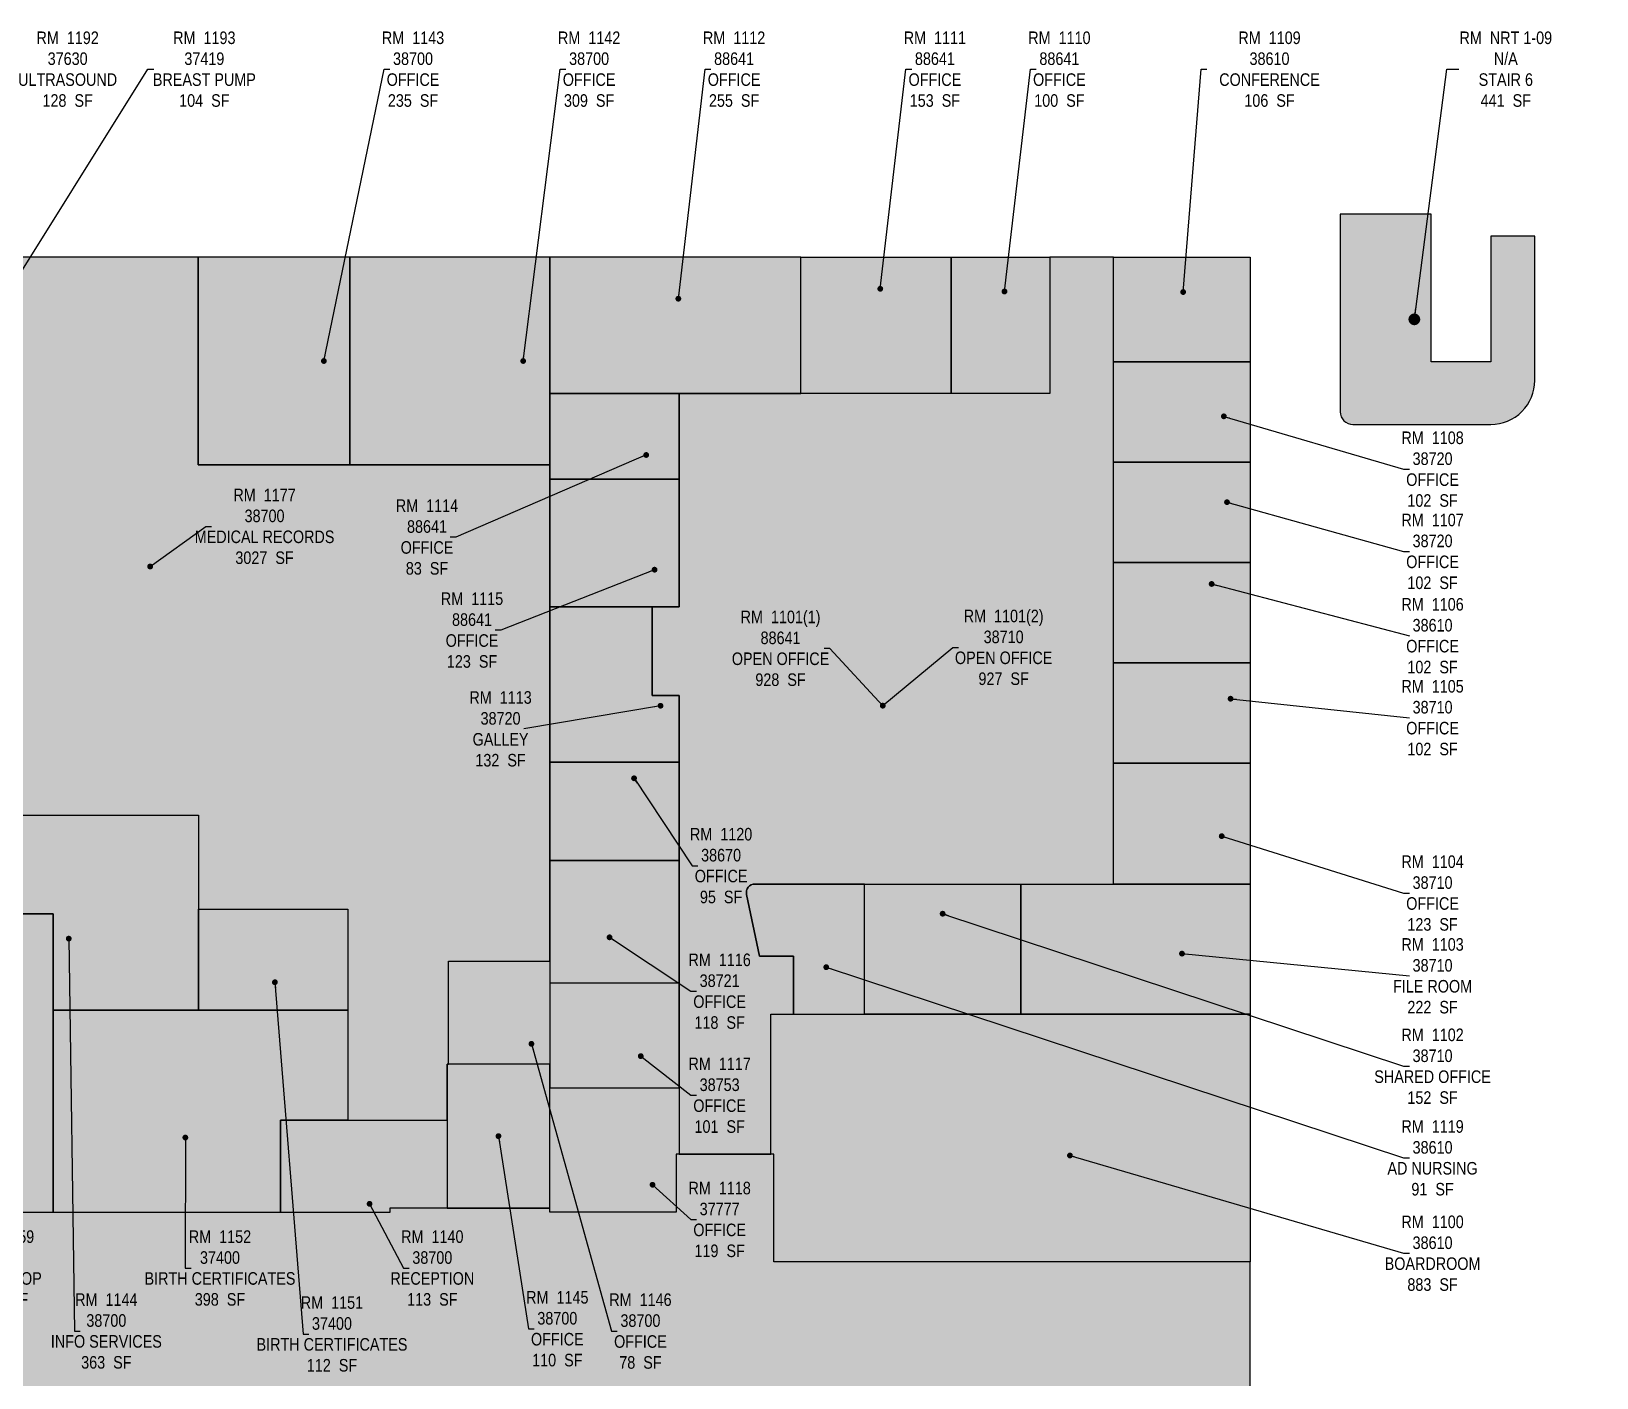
# Model space of a CAD drawing. Header units: inches. Extents: x 224 to 7720, y 1402 to 4817.
# Drawn here: x 6098 to 7720, y 3422 to 4817 of the extents above; entities that cross this region are included whole.
import ezdxf

# ---------------------------------------------------------------- set-up
doc = ezdxf.new("R2010")
doc.units = ezdxf.units.IN
doc.header["$LTSCALE"] = 96
doc.header["$MEASUREMENT"] = 0
for name, color, linetype in [('0-LABEL', 3, 'Continuous'), ('1-NRT', 200, 'Continuous'), ('1-NRT-PTN', 253, 'Continuous'), ('2-BCM', 140, 'Continuous'), ('2-BCM-PTN', 250, 'Continuous'), ('4-OCC', 6, 'Continuous'), ('4-OCC-PTN', 95, 'Continuous')]:
    doc.layers.add(name, color=color, linetype=linetype)
doc.styles.add('ArialN', font='ARIALN.TTF')
doc.dimstyles.new('AB-195', dxfattribs={"dimscale": 195, "dimtxt": 0.0703125, "dimasz": 0.0625, "dimexe": 0.0625, "dimexo": 0.125, "dimgap": 0.25, "dimtad": 0, "dimdec": 4, "dimrnd": 0.0625, "dimzin": 0, "dimdsep": 46, "dimlunit": 4, "dimtxsty": 'ArialN', "dimblk": 'ARCHTICK', "dimcen": 0.0625, "dimclrd": 256, "dimclre": 256, "dimclrt": 256, "dimadec": 0, "dimazin": 0, "dimtfac": 1, "dimtdec": 4, "dimtofl": 0, "dimtmove": 2, "dimatfit": 3, "dimldrblk": 'DOT', "dimfxl": 0, "dimfrac": 2, "dimtolj": 1, "dimtzin": 0, "dimlwd": -1, "dimlwe": -1, "dimarcsym": 0})

# ---------------------------------------------------------------- blocks, each defined once
blk = doc.blocks.new('_ArchTick')
at = {"const_width": 0.15}
blk.add_lwpolyline([(-0.5, -0.5), (0.5, 0.5)], dxfattribs=at)
blk = doc.blocks.new('_Dot')
at = {"lineweight": -2}
blk.add_line((-0.5, 0), (-1, 0), dxfattribs=at)
at = {"const_width": 0.5}
blk.add_lwpolyline([(-0.25, 0, 1), (0.25, 0, 1)], format="xyb", close=True, dxfattribs=at)

msp = doc.modelspace()

# ---------------------------------------------------------------- hatches: boundary and pattern name
at = {"layer": '1-NRT-PTN'}
h = msp.add_hatch(color=256, dxfattribs=at)
edge = h.paths.add_edge_path()
edge.add_line((7655.500000000077, 4455.503814799536), (7655.499999999945, 4605.003814799573))
edge.add_line((7655.499999999945, 4605.003814799573), (7610.000000000076, 4605.003814799587))
edge.add_line((7610.000000000076, 4605.003814799587), (7610.000000000078, 4475.003814799573))
edge.add_line((7610.000000000078, 4475.003814799573), (7548.25000000008, 4475.003814799573))
edge.add_line((7548.25000000008, 4475.003814799573), (7548.250000000116, 4627.753814799536))
edge.add_line((7548.250000000116, 4627.753814799536), (7454.00000000004, 4627.753814799519))
edge.add_line((7454.00000000004, 4627.753814799519), (7454.000000000076, 4423.003814799532))
edge.add_arc((7466.999999999986, 4423.003814799446), 12.99999999990996, 179.9999999996192, 270.0000000000761)
edge.add_line((7467.000000000004, 4410.003814799536), (7610.000000000077, 4410.003814799535))
edge.add_arc((7610.000000000077, 4455.503814799535), 45.5, 270, 360.0000000000023)
at = {"layer": '2-BCM-PTN'}
h = msp.add_hatch(color=256, dxfattribs=at)
edge = h.paths.add_edge_path()
edge.add_line((6101.212454112479, 3315.029857468945), (6101.209233548896, 3377.685361649026))
edge.add_line((6101.209233548896, 3377.685361649026), (6214.039796008125, 3377.685361649026))
edge.add_line((6214.039796008125, 3377.685361649026), (6214.039796008125, 3315.020709935003))
edge.add_line((6214.039796008125, 3315.020709935003), (6465.776710180276, 3315.020709935004))
edge.add_line((6465.776710180276, 3315.020709935004), (6465.776710180276, 3297.000000000073))
edge.add_line((6465.776710180276, 3297.000000000073), (6518.000000000043, 3297.000000000072))
edge.add_line((6518.000000000043, 3297.000000000072), (6518.031250000107, 3315.020709935004))
edge.add_line((6518.031250000107, 3315.020709935004), (6544.000000000012, 3315.020709934398))
edge.add_line((6544.000000000012, 3315.020709934398), (6544.000000000081, 3318.000000000032))
edge.add_line((6544.000000000081, 3318.000000000032), (7360.5, 3318.000000000363))
edge.add_line((7360.5, 3318.000000000363), (7360.499999999998, 3542.1709175719))
edge.add_line((7360.499999999998, 3542.1709175719), (6867.031278126902, 3542.170917571907))
edge.add_line((6867.031278126902, 3542.170917571907), (6867.031320602907, 3653.997935729411))
edge.add_line((6867.031320602907, 3653.997935729411), (6766.029516729442, 3653.99858231317))
edge.add_line((6766.029516729442, 3653.99858231317), (6766.029328150967, 3593.801770023223))
edge.add_line((6766.029328150967, 3593.801770023223), (6635.000000000003, 3593.801770023223))
edge.add_line((6635.000000000003, 3593.801770023223), (6635.000000000003, 3597.912379357716))
edge.add_line((6635.000000000003, 3597.912379357716), (6469.262773883358, 3597.912379357717))
edge.add_line((6469.262773883358, 3597.912379357717), (6469.262773883358, 3593.287379357716))
edge.add_line((6469.262773883358, 3593.287379357716), (5987.867985782351, 3593.287379356453))
edge.add_line((5987.867985782351, 3593.287379356453), (5987.89373830079, 3629.929002757093))
edge.add_line((5987.89373830079, 3629.929002757093), (5895.867373857025, 3630.001907885073))
edge.add_line((5895.867373857025, 3630.001907885073), (5895.867985784662, 3594.001771416751))
edge.add_line((5895.867985784662, 3594.001771416751), (5530.724555622291, 3594.002005247111))
edge.add_arc((5232.851144896924, 3778.775066330404), 350.5276778219564, 315.15465570658534, 328.18836940604933, ccw=False)
edge.add_arc((5628.882063581688, 3910.349710693699), 406.4726351917382, 228.6702587073889, 248.7226011877773, ccw=False)
edge.add_arc((5098.769213143565, 3854.06783903102), 361.1814260632752, 296.82657485281584, 316.42860782498053, ccw=False)
edge.add_line((5261.767317127042, 3531.757987132427), (5252.736508601783, 3547.324551303971))
edge.add_line((5252.736508601783, 3547.324551303971), (5262.142754033604, 3552.3003630296))
edge.add_arc((5426.575069476489, 3712.61361614682), 229.6482647157041, 200.7158517611942, 224.2733011486947, ccw=False)
edge.add_arc((5089.976654186931, 3850.120059669542), 250.3641741502925, 266.3713004013365, 299.1096459445155, ccw=False)
edge.add_arc((5005.566516761337, 4187.592557768034), 591.3232392220972, 256.5129338790946, 276.6584765305562, ccw=False)
edge.add_line((4867.654647934869, 3612.576480009416), (4888.666143209934, 4046.999999999995))
edge.add_line((4888.666143209934, 4046.999999999995), (4683.000000000005, 4046.999999999995))
edge.add_line((4683.000000000005, 4046.999999999995), (4659.000000000045, 4046.999999999993))
edge.add_line((4659.000000000045, 4046.999999999993), (4659.000000000045, 4024.630242644854))
edge.add_line((4659.000000000045, 4024.630242644854), (4659.000000000044, 3599.202611731863))
edge.add_line((4659.000000000044, 3599.202611731863), (4034.937148382647, 3599.202611732258))
edge.add_line((4034.937148382647, 3599.202611732258), (4034.937148382517, 3449.995051719539))
edge.add_line((4034.937148382517, 3449.995051719539), (3681.000000000002, 3449.995051719672))
edge.add_line((3681.000000000002, 3449.995051719672), (3664.500000000004, 3449.995051719672))
edge.add_line((3664.500000000004, 3449.995051719672), (3664.500007992885, 3308.006774618855))
edge.add_line((3664.500007992885, 3308.006774618855), (3670.241779652382, 3308.000000159495))
edge.add_line((3670.241779652382, 3308.000000159495), (3670.23823069834, 3304.992042969354))
edge.add_line((3670.23823069834, 3304.992042969354), (3776.977811709998, 3304.992042969354))
edge.add_line((3776.977811709998, 3304.992042969354), (3776.977811709998, 3317.826088269415))
edge.add_line((3776.977811709998, 3317.826088269415), (3835.96093970537, 3317.826088269417))
edge.add_arc((3921.961263428128, 3179.421046451185), 162.9478790323021, 75.82618871569662, 121.8554532751559, ccw=False)
edge.add_line((3961.861373103508, 3337.408364071994), (3982.194660128373, 3333.514510643568))
edge.add_arc((4018.900481964459, 3638.764416513178), 307.4488939483577, 263.1431950882545, 288.7937572050589)
edge.add_arc((4154.517343566981, 3213.965955908969), 138.6506596372579, 90.84737857627692, 105.29236128284691, ccw=False)
edge.add_line((4152.466837988525, 3352.601452246377), (4199.854489001302, 3352.601452246377))
edge.add_line((4199.854489001302, 3352.601452246377), (4199.854574621793, 3352.523195435604))
edge.add_line((4199.854574621793, 3352.523195435604), (4247.104489001302, 3352.574891394593))
edge.add_arc((4246.314557856361, 3223.892374675315), 128.6849412340896, 74.4525531934039, 89.64828825719002, ccw=False)
edge.add_arc((4378.158659760525, 3627.583177375398), 296.1716416939542, 250.810058676983, 283.4526941912997)
edge.add_arc((4564.530417974054, 2916.371022983083), 439.1688036785147, 88.82086383680303, 105.5144738412506, ccw=False)
edge.add_arc((4552.865137919565, 2792.355430922958), 563.471847708845, 80.80343298637348, 87.89440835456833, ccw=False)
edge.add_line((4642.920358804375, 3348.584322973531), (4642.920358804421, 3455.025913751611))
edge.add_arc((4644.920358804422, 3455.02591375161), 2.000000000000909, 96.96837081649193, 179.999999999987, ccw=False)
edge.add_arc((4685.647843447019, 3121.806548595949), 337.6990815001668, 68.45808303320268, 96.96837081646783, ccw=False)
edge.add_arc((4808.898145215614, 3434.025631144668), 2.03348541737856, -21.416480756794385, 68.45808303316329, ccw=False)
edge.add_line((4810.791220138324, 3433.283114963229), (4893.149839666863, 3415.420313910988))
edge.add_arc((4895.07236305874, 3415.971588622621), 2.00000000000001, 113.41552245828939, 195.9999999999744, ccw=False)
edge.add_arc((4932.882136892578, 3327.539502289193), 98.17592644677737, 80.1650047742445, 113.154897671166, ccw=False)
edge.add_arc((4971.031250000045, 3422.000000000407), 21.49999999995811, -49.64493539025767, 173.9323380797943, ccw=False)
edge.add_line((4984.952982669948, 3405.616002946391), (4984.95298266995, 3324.020709935377))
edge.add_line((4984.95298266995, 3324.020709935377), (4984.000000000047, 3324.020709935377))
edge.add_line((4984.000000000047, 3324.020709935377), (4984.000000000047, 3315.020709935055))
edge.add_line((4984.000000000047, 3315.020709935055), (5923.248772827724, 3315.020709935004))
edge.add_line((5923.248772827724, 3315.020709935004), (6101.212454112479, 3315.029857468945))
at = {"layer": '4-OCC-PTN'}
for color, points in [(151, [(5854.750000000005, 4459.001907400137), (5854.750000000005, 4264.894040655042), (5907.000000000008, 4264.894040655042), (5907.00000000001, 4005.14403178661), (6271.11364661166, 4005.14403178661), (6271.11364661166, 3907.76904065504), (6425.70027277687, 3907.76904065504), (6425.700231702817, 3689.001948145825), (6528.762773883358, 3689.001910012153), (6528.762773883358, 3747.249987467288), (6530.015252849378, 3747.249987467288), (6530.013112323887, 3853.998633899162), (6634.999988734116, 3853.998633899163), (6635.000000000005, 4368.14404065504), (6270.832402312293, 4368.14404065504), (6270.832402312293, 4583.251907399763), (5854.750000000005, 4583.251907399763), (5751.000000000081, 4583.251907399763), (5751.000000000083, 4459.001907400137)]), (151, [(6428.000000000815, 4371.09265100172), (6428.000000000816, 4583.251907399763), (6270.832402312293, 4583.251907399763), (6270.832402312293, 4368.144040655041), (6428.000000000815, 4368.14404065504)]), (151, [(6428.000000000815, 4368.14404065504), (6635.000000000005, 4368.14404065504), (6635.000000000005, 4583.251907399763), (6428.000000000816, 4583.251907399763)]), (31, [(7219.031250000093, 4537.937797095661), (7219.031250000093, 4583.251907399762), (7360.499999999998, 4583.251907399762), (7360.500000000002, 4475.001907399762), (7219.031250000089, 4475.009719900136)]), (16, [(7219.031250000089, 4475.001907400136), (7360.499999999998, 4475.001907399762), (7360.5, 4371.001907399762), (7219.031250000087, 4370.994094900136)]), (16, [(7219.031250000087, 4371.001907400136), (7360.499999999998, 4371.001907399762), (7360.499999999998, 4267.001907399762), (7219.031250000087, 4267.001907400136), (7219.031250000087, 4370.994094900136)]), (31, [(7219.031250000087, 4267.001907400136), (7360.499999999998, 4267.001907399762), (7360.5, 4163.001907399762), (7219.031250000091, 4162.994094900136)]), (16, [(6634.999993251694, 4060.168967010837), (6769.030585298217, 4060.168964139712), (6769.030771284857, 4129.16491401381), (6741.031818579188, 4129.164905926958), (6741.031818579188, 4221.165763289935), (6634.999996779437, 4221.165824477492)]), (234, [(7219.031250000091, 4162.994094900136), (7360.5, 4162.994094900138), (7360.500000000001, 4059.001907399762), (7219.031250000093, 4058.994094900136)]), (63, [(6634.999991017729, 3958.172543152223), (6769.030310544929, 3958.243019770102), (6769.030585298217, 4060.168964139712), (6634.999993251694, 4060.168967010837)]), (234, [(7219.031250000093, 4059.001907400137), (7360.500000000001, 4059.001907400138), (7360.500000000001, 3933.713098023339), (7219.031250000091, 3933.75351770468), (7219.024499272165, 4058.994094527332)]), (151, [(6271.11364661166, 4005.14403178661), (6271.11364661166, 3803.001969587215), (6120.613652312531, 3803.002044673486), (6120.613652312579, 3903.000193663956), (5907.292593947725, 3903.001882523315), (5907.292593947335, 4005.143681635409)]), (137, [(6635.007490452131, 3831.13249455199), (6769.029971866418, 3831.258261512341), (6769.030310544929, 3958.243019770102), (6634.999991016753, 3958.172186926656), (6634.999642856626, 3831.132494573497)]), (234, [(7123.031250000091, 3933.753517704688), (7123.031250000091, 3799.001907400168), (6961.03125000008, 3799.001907400168), (6961.031250000084, 3933.753517704691)]), (234, [(7360.500000000001, 3933.713098023339), (7360.5, 3799.001907399763), (7123.031250000091, 3799.001907400168), (7123.031250000091, 3933.753517704688), (7219.031250000091, 3933.75351770468)]), (109, [(6271.11364661166, 3907.76904065504), (6425.70027277687, 3907.76904065504), (6425.700273883359, 3803.001821118612), (6271.11364661166, 3803.001821118612)]), (151, [(6530.015252849378, 3747.249987467288), (6530.013112323887, 3853.998633899162), (6635.000000000003, 3853.998633899163), (6635.001703799815, 3747.249987308408)]), (49, [(6635.000000000003, 3722.551942164464), (6766.029665440572, 3722.551975273171), (6769.029670326391, 3722.55197604763), (6769.029968242684, 3831.25826150894), (6635.007490452131, 3831.13249455199)]), (109, [(6120.613652312531, 3803.001821118754), (6425.700273883359, 3803.001821118612), (6425.700231702817, 3689.001948145826), (6356.169087030721, 3689.001973872708), (6356.168994605287, 3593.287355304391), (6120.613652312155, 3593.287379356916), (6120.613652312394, 3803.001821118754)]), (31, [(6867.031278126905, 3648.001139317311), (6864.031278126868, 3648.001118067965), (6864.031278126862, 3799.00190740017), (7360.499999999998, 3799.00190740017), (7360.499999999998, 3542.1709175719), (6867.031278126902, 3542.172996569593)]), (151, [(6635.001703799815, 3747.249987305111), (6528.762773883358, 3747.249987467288), (6528.762773883358, 3597.912392413877), (6635.000000000003, 3597.912379357716)]), (246, [(6769.029522582277, 3653.998566139478), (6766.029516729442, 3653.99858231317), (6766.029328150968, 3593.801770023223), (6635.000000000003, 3593.801770023223), (6635.000000000003, 3722.551942164464), (6769.029670325292, 3722.55157484787), (6769.029514612143, 3653.998566139533)]), (151, [(6469.262773883358, 3593.287379357716), (6356.168994605287, 3593.287355304391), (6356.169087030721, 3689.001973872708), (6528.762773883358, 3689.001910012153), (6528.762773883358, 3597.912392413877), (6469.262773883358, 3597.912379357717)])]:
    msp.add_hatch(color=color, dxfattribs=at).paths.add_polyline_path(points)
h = msp.add_hatch(color=34, dxfattribs=at)
h.dxf.hatch_style = 1
h.paths.add_polyline_path([(6635.000000000005, 4442.003519970598), (6895.03125000008, 4442.00351770461), (6895.000000000081, 4583.251907399762), (6635.000000000005, 4583.251907399762)])
h = msp.add_hatch(color=34, dxfattribs=at)
edge = h.paths.add_edge_path()
edge.add_line((6916.786598539631, 3933.75351770468), (7219.031250000091, 3933.753517704679))
edge.add_line((7219.031250000091, 3933.753517704679), (7219.031250000091, 4583.251907399762))
edge.add_line((7219.031250000091, 4583.251907399762), (7153.06250000008, 4583.251907399763))
edge.add_line((7153.06250000008, 4583.251907399763), (7153.062499416441, 4442.00351770461))
edge.add_line((7153.062499416441, 4442.00351770461), (6769.031250000082, 4442.00351880261))
edge.add_line((6769.031250000082, 4442.00351880261), (6769.03091638989, 4221.165736869772))
edge.add_line((6769.03091638989, 4221.165736869772), (6741.031857894033, 4221.165748834647))
edge.add_line((6741.031857894033, 4221.165748834647), (6741.031884466353, 4129.164905926978))
edge.add_line((6741.031884466353, 4129.164905926978), (6769.030771284632, 4129.164830452709))
edge.add_line((6769.030771284632, 4129.164830452709), (6769.029522582277, 3653.998566139467))
edge.add_line((6769.029522582277, 3653.998566139467), (6769.029514612143, 3653.998566139521))
edge.add_line((6769.029514612143, 3653.998566139521), (6864.03132060287, 3653.997914480064))
edge.add_line((6864.03132060287, 3653.997914480064), (6864.031278126862, 3799.00190740017))
edge.add_line((6864.031278126862, 3799.00190740017), (6887.52785218078, 3799.00190740017))
edge.add_line((6887.52785218078, 3799.00190740017), (6887.52785218078, 3859.173753545296))
edge.add_line((6887.52785218078, 3859.173753545296), (6852.215301824759, 3859.173753545296))
edge.add_line((6852.215301824759, 3859.173753545296), (6838.952047082472, 3922.993303547441))
edge.add_arc((6847.710822474819, 3924.8135901094), 8.945925862717356, 91.41955446196772, 191.7403350733877, ccw=False)
edge.add_line((6847.489201791832, 3933.756770405811), (6916.786598539631, 3933.75677040581))
edge.add_line((6916.786598539631, 3933.75677040581), (6916.786598539631, 3933.75351770468))
h = msp.add_hatch(color=34, dxfattribs=at)
h.dxf.hatch_style = 1
h.paths.add_polyline_path([(6895.03125000008, 4442.00351770461), (6895.03125000008, 4583.251907399762), (7051.000000000081, 4583.251907399762), (7051.031250000079, 4442.00351770461)])
h = msp.add_hatch(color=34, dxfattribs=at)
h.dxf.hatch_style = 1
h.paths.add_polyline_path([(7051.000000000081, 4583.251907399762), (7153.06250000008, 4583.251907399762), (7153.062500000078, 4442.00351770461), (7051.031250000079, 4442.00351770461), (7051.031250000079, 4583.251907399762)])
h = msp.add_hatch(color=34, dxfattribs=at)
h.dxf.hatch_style = 1
h.paths.add_polyline_path([(6634.999999671732, 4353.162525099961), (6769.03112033381, 4353.170779439235), (6769.031250000083, 4442.003519291429), (6635.000000000005, 4442.003519970598)])
h = msp.add_hatch(color=34, dxfattribs=at)
h.dxf.hatch_style = 1
h.paths.add_polyline_path([(6634.999996779437, 4221.165824477492), (6769.030920919486, 4221.165767201874), (6769.03112033381, 4353.170779439235), (6634.999999671732, 4353.162525099961)])
h = msp.add_hatch(color=31, dxfattribs=at)
edge = h.paths.add_edge_path()
edge.add_line((6887.52785218078, 3799.00190740017), (6961.03125000008, 3799.001907400165))
edge.add_line((6961.03125000008, 3799.001907400165), (6961.03125000008, 3933.753517704691))
edge.add_line((6961.03125000008, 3933.753517704691), (6923.417844960515, 3933.75351770468))
edge.add_line((6923.417844960515, 3933.75351770468), (6847.781174600414, 3933.751907403441))
edge.add_arc((6847.489201791832, 3924.989370839006), 8.767399566804807, 88.0915774163428, 140.8692275095245)
edge.add_arc((6847.489201791836, 3924.989370839005), 8.76739956680775, 140.8692275095349, 193.1598895353451)
edge.add_line((6838.952047082472, 3922.993303547441), (6852.215301824759, 3859.173753545296))
edge.add_line((6852.215301824759, 3859.173753545296), (6887.52785218078, 3859.173753545296))
edge.add_line((6887.52785218078, 3859.173753545296), (6887.527852180599, 3799.00190740017))
h = msp.add_hatch(color=63, dxfattribs=at)
edge = h.paths.add_edge_path()
edge.add_line((5678.770126785486, 3868.570969140443), (5666.951882384382, 3901.748841939792))
edge.add_line((5666.951882384382, 3901.748841939792), (5792.221861079811, 3901.748841939792))
edge.add_line((5792.221861079811, 3901.748841939792), (5792.221972370171, 3903.000193663956))
edge.add_line((5792.221972370171, 3903.000193663956), (6120.613652312579, 3903.000193663956))
edge.add_line((6120.613652312579, 3903.000193663956), (6120.613652312295, 3593.287379356916))
edge.add_line((6120.613652312295, 3593.287379356916), (5987.867985782351, 3593.287379356453))
edge.add_line((5987.867985782351, 3593.287379356453), (5987.89373830079, 3629.929002757093))
edge.add_line((5987.89373830079, 3629.929002757093), (5905.867985782352, 3629.993982982433))
edge.add_line((5905.867985782352, 3629.993982982433), (5895.867373857025, 3630.001907885073))
edge.add_line((5895.867373857025, 3630.001907885073), (5895.867985784662, 3594.001771416751))
edge.add_line((5895.867985784662, 3594.001771416751), (5680.380974476109, 3594.001909410982))
edge.add_arc((5243.993068638667, 3728.564831176733), 456.6635350838997, 342.8625284367375, 364.5515406447236)
edge.add_arc((5242.713877579655, 3728.765446083707), 457.9228713101523, 4.513817462757503, 13.17695048865092)
edge.add_line((5688.579954432594, 3833.153173239266), (5678.770126785486, 3868.570969140443))

# ---------------------------------------------------------------- linework, layer by layer
at = {"layer": '1-NRT'}
msp.add_lwpolyline([(7655.500000000077, 4455.503814799536), (7655.499999999945, 4605.003814799573), (7610.000000000076, 4605.003814799587), (7610.000000000078, 4475.003814799573), (7548.25000000008, 4475.003814799573), (7548.250000000116, 4627.753814799536), (7454.00000000004, 4627.753814799519), (7454.000000000076, 4423.003814799532, 0.4142135623754306), (7467.000000000004, 4410.003814799536), (7610.000000000077, 4410.003814799535, 0.414213562373101)], format="xyb", close=True, dxfattribs=at)
at = {"layer": '2-BCM'}
msp.add_lwpolyline([(5923.248772827724, 3315.020709935004), (6101.212454112479, 3315.029857468945), (6101.212454112479, 3315.029857468945), (6101.212454112479, 3315.029857468945), (6101.209233548896, 3377.685361649026), (6214.039796008125, 3377.685361649026), (6214.039796008125, 3315.020709935003), (6465.776710180276, 3315.020709935004), (6465.776710180276, 3297.000000000073), (6518.000000000043, 3297.000000000072), (6518.031250000107, 3315.020709935004), (6544.000000000012, 3315.020709934398), (6544.000000000081, 3318.000000000032), (7360.5, 3318.000000000363), (7360.499999999998, 3542.1709175719), (6867.031278126902, 3542.170917571907), (6867.031320602907, 3653.997935729411), (6766.029516729442, 3653.99858231317), (6766.029328150967, 3593.801770023223), (6635.000000000003, 3593.801770023223), (6635.000000000003, 3597.912379357716), (6469.262773883358, 3597.912379357717), (6469.262773883358, 3593.287379357716), (5987.867985782351, 3593.287379356453)], dxfattribs=at)
at = {"layer": '4-OCC'}
for points in [[(5854.750000000005, 4459.001907400137), (5854.750000000005, 4264.894040655042), (5907.000000000008, 4264.894040655042), (5907.00000000001, 4005.14403178661), (6271.11364661166, 4005.14403178661), (6271.11364661166, 3907.76904065504), (6425.70027277687, 3907.76904065504), (6425.700231702817, 3689.001948145825), (6528.762773883358, 3689.001910012153), (6528.762773883358, 3747.249987467288), (6530.015252849378, 3747.249987467288), (6530.013112323887, 3853.998633899162), (6634.999988734116, 3853.998633899163), (6635.000000000005, 4368.14404065504), (6270.832402312293, 4368.14404065504), (6270.832402312293, 4583.251907399763), (5854.750000000005, 4583.251907399763), (5751.000000000081, 4583.251907399763), (5751.000000000083, 4459.001907400137), (5854.750000000005, 4459.001907400137)], [(6428.000000000815, 4371.09265100172), (6428.000000000816, 4583.251907399763), (6270.832402312293, 4583.251907399763), (6270.832402312293, 4368.144040655041), (6428.000000000815, 4368.14404065504)], [(6428.000000000815, 4368.14404065504), (6635.000000000005, 4368.14404065504), (6635.000000000005, 4583.251907399763), (6428.000000000816, 4583.251907399763)], [(6635.000000000005, 4442.003519970598), (6895.03125000008, 4442.00351770461), (6895.000000000081, 4583.251907399762), (6635.000000000005, 4583.251907399762), (6635.000000000005, 4442.003519970598)], [(6895.03125000008, 4442.00351770461), (6895.03125000008, 4583.251907399762), (7051.000000000081, 4583.251907399762), (7051.031250000079, 4442.00351770461), (6895.03125000008, 4442.00351770461)], [(7051.000000000081, 4583.251907399762), (7153.06250000008, 4583.251907399762), (7153.062500000078, 4442.00351770461), (7051.031250000079, 4442.00351770461), (7051.031250000079, 4583.251907399762)], [(7219.031250000093, 4537.937797095661), (7219.031250000093, 4583.251907399762), (7360.499999999998, 4583.251907399762), (7360.500000000002, 4475.001907399762), (7219.031250000089, 4475.009719900136), (7219.031250000093, 4537.937797095661)], [(7219.031250000089, 4475.001907400136), (7360.499999999998, 4475.001907399762), (7360.5, 4371.001907399762), (7219.031250000087, 4370.994094900136), (7219.031250000089, 4475.001907400136)], [(6634.999999671732, 4353.162525099961), (6769.03112033381, 4353.170779439235), (6769.031250000083, 4442.003519291429), (6635.000000000005, 4442.003519970598), (6634.999999671732, 4353.162525099961)], [(7219.031250000087, 4371.001907400136), (7360.499999999998, 4371.001907399762), (7360.499999999998, 4267.001907399762), (7219.031250000087, 4267.001907400136), (7219.031250000087, 4370.994094900136)], [(6634.999996779437, 4221.165824477492), (6769.030920919486, 4221.165767201874), (6769.03112033381, 4353.170779439235), (6634.999999671732, 4353.162525099961), (6634.999996779437, 4221.165824477492)], [(7219.031250000087, 4267.001907400136), (7360.499999999998, 4267.001907399762), (7360.5, 4163.001907399762), (7219.031250000091, 4162.994094900136), (7219.031250000087, 4267.001907400136)], [(6634.999993251694, 4060.168967010837), (6769.030585298217, 4060.168964139712), (6769.030771284857, 4129.16491401381), (6741.031818579188, 4129.164905926958), (6741.031818579188, 4221.165763289935), (6634.999996779437, 4221.165824477492), (6634.999993251694, 4060.168967010837)], [(7219.031250000091, 4162.994094900136), (7360.5, 4162.994094900138), (7360.500000000001, 4059.001907399762), (7219.031250000093, 4058.994094900136), (7219.031250000091, 4162.994094900136)], [(6634.999991017729, 3958.172543152223), (6769.030310544929, 3958.243019770102), (6769.030585298217, 4060.168964139712), (6634.999993251694, 4060.168967010837), (6634.999991017729, 3958.172543152223)], [(7219.031250000093, 4059.001907400137), (7360.500000000001, 4059.001907400138), (7360.500000000001, 3933.713098023339), (7219.031250000091, 3933.75351770468), (7219.024499272165, 4058.994094527332)], [(6271.11364661166, 4005.14403178661), (6271.11364661166, 3803.001969587215), (6120.613652312531, 3803.002044673486), (6120.613652312579, 3903.000193663956), (5907.292593947725, 3903.001882523315), (5907.292593947335, 4005.143681635409)], [(6635.007490452131, 3831.13249455199), (6769.029971866418, 3831.258261512341), (6769.030310544929, 3958.243019770102), (6634.999991016753, 3958.172186926656), (6634.999642856626, 3831.132494573497)], [(7123.031250000091, 3933.753517704688), (7123.031250000091, 3799.001907400168), (6961.03125000008, 3799.001907400168), (6961.031250000084, 3933.753517704691), (7123.031250000091, 3933.753517704691)], [(7360.500000000001, 3933.713098023339), (7360.5, 3799.001907399763), (7123.031250000091, 3799.001907400168), (7123.031250000091, 3933.753517704688), (7219.031250000091, 3933.75351770468)], [(6271.11364661166, 3907.76904065504), (6425.70027277687, 3907.76904065504), (6425.700273883359, 3803.001821118612), (6271.11364661166, 3803.001821118612), (6271.11364661166, 3907.76904065504)], [(6530.015252849378, 3747.249987467288), (6530.013112323887, 3853.998633899162), (6635.000000000003, 3853.998633899163), (6635.001703799815, 3747.249987308408)], [(6635.000000000003, 3722.551942164464), (6766.029665440572, 3722.551975273171), (6769.029670326391, 3722.55197604763), (6769.029968242684, 3831.25826150894), (6635.007490452131, 3831.13249455199), (6635.000000000003, 3722.551942164464)], [(6120.613652312531, 3803.001821118754), (6425.700273883359, 3803.001821118612), (6425.700231702817, 3689.001948145826), (6356.169087030721, 3689.001973872708), (6356.168994605287, 3593.287355304391), (6120.613652312155, 3593.287379356916), (6120.613652312394, 3803.001821118754)], [(6867.031320602907, 3653.997935729411), (6864.03132060287, 3653.997914480064), (6864.031278126862, 3799.00190740017), (7360.499999999998, 3799.00190740017), (7360.499999999998, 3542.1709175719), (6867.031278126902, 3542.172996569593), (6867.031320602907, 3653.997935729411)], [(6635.001703799815, 3747.249987305111), (6528.762773883358, 3747.249987467288), (6528.762773883358, 3597.912392413877), (6635.000000000003, 3597.912379357716)], [(6769.029522582277, 3653.998566139478), (6766.029516729442, 3653.99858231317), (6766.029328150968, 3593.801770023223), (6635.000000000003, 3593.801770023223), (6635.000000000003, 3722.551942164464), (6635.000000000003, 3722.551942164464), (6769.029670325292, 3722.55157484787), (6769.029514612143, 3653.998566139533)], [(6469.262773883358, 3593.287379357716), (6356.168994605287, 3593.287355304391), (6356.169087030721, 3689.001973872708), (6528.762773883358, 3689.001910012153), (6528.762773883358, 3597.912392413877), (6469.262773883358, 3597.912379357717), (6469.262773883358, 3593.287379357716)]]:
    msp.add_lwpolyline(points, close=True, dxfattribs=at)
for points in [[(6916.786598539631, 3933.75351770468), (7219.031250000091, 3933.753517704679), (7219.031250000091, 4583.251907399762), (7153.06250000008, 4583.251907399763), (7153.062499416441, 4442.00351770461), (6769.031250000082, 4442.00351880261), (6769.03091638989, 4221.165736869772), (6741.031857894033, 4221.165748834647), (6741.031884466353, 4129.164905926978), (6769.030771284632, 4129.164830452709), (6769.029522582277, 3653.998566139467), (6769.029514612143, 3653.998566139521), (6864.03132060287, 3653.997914480064), (6864.031278126862, 3799.00190740017), (6887.52785218078, 3799.00190740017), (6887.52785218078, 3859.173753545296), (6852.215301824759, 3859.173753545296), (6838.952047082472, 3922.993303547441, -0.4680127897210296), (6847.489201791832, 3933.756770405811), (6916.786598539631, 3933.75677040581)], [(6887.52785218078, 3799.00190740017), (6961.03125000008, 3799.001907400165), (6961.03125000008, 3933.753517704691), (6923.417844960515, 3933.75351770468), (6847.781174600414, 3933.751907403441, 0.234445000150486), (6840.688263569998, 3930.522411094308, 0.2322044334368492), (6838.952047082472, 3922.993303547441), (6852.215301824759, 3859.173753545296), (6887.52785218078, 3859.173753545296), (6887.527852180599, 3799.00190740017)], [(5678.770126785486, 3868.570969140443), (5666.951882384382, 3901.748841939792), (5792.221861079811, 3901.748841939792), (5792.221972370171, 3903.000193663956), (6120.613652312579, 3903.000193663956), (6120.613652312295, 3593.287379356916), (5987.867985782351, 3593.287379356453), (5987.89373830079, 3629.929002757093), (5905.867985782352, 3629.993982982433), (5895.867373857025, 3630.001907885073), (5895.867985784662, 3594.001771416751), (5680.380974476109, 3594.001909410982, 0.09491970506639577), (5699.21644777066, 3764.803751786675, 0.03781806245922651), (5688.579954432594, 3833.153173239266), (5678.770126785486, 3868.570969140443)]]:
    msp.add_lwpolyline(points, format="xyb", close=True, dxfattribs=at)

# ---------------------------------------------------------------- texts
at = {"layer": '0-LABEL', "char_height": 13, "attachment_point": 5, "style": 'ArialN'}
for s, insert in [('RM  1192\\P37630\\PULTRASOUND\\P128  SF', (6135.567891301942, 4778.028295851573)), ('RM  1193\\P37419\\PBREAST PUMP\\P104  SF', (6277.184903274772, 4778.028295851573)), ('RM  1143\\P38700\\POFFICE\\P235  SF', (6493.389751206395, 4778.028295851573)), ('RM  1142\\P38700\\POFFICE\\P309  SF', (6675.815044293524, 4778.028295851573)), ('RM  1112\\P88641\\POFFICE\\P255  SF', (6826.015625000042, 4778.028295851573)), ('RM  1111\\P88641\\POFFICE\\P153  SF', (7034.03125000008, 4778.028295851572)), ('RM  1110\\P88641\\POFFICE\\P100  SF', (7163.03125000008, 4778.028295851572)), ('RM  1109\\P38610\\PCONFERENCE\\P106  SF', (7380.699156475932, 4778.028295851572)), ('RM  NRT 1-09\\PN/A\\PSTAIR 6\\P441  SF', (7625.501996144155, 4778.028295851571)), ('RM  1108\\P38720\\POFFICE\\P102  SF', (7549.624950526551, 4363.573436604617)), ('RM  1177\\P38700\\PMEDICAL RECORDS\\P3027  SF', (6339.557788813649, 4304.30289691171)), ('RM  1114\\P88641\\POFFICE\\P83  SF', (6507.866949999457, 4293.265781147787)), ('RM  1107\\P38720\\POFFICE\\P102  SF', (7549.624950526552, 4278.371688107984)), ('RM  1115\\P88641\\POFFICE\\P123  SF', (6554.513211288564, 4196.83140628782)), ('RM  1101(1)\\P88641\\POPEN OFFICE\\P928  SF', (6874.119008875618, 4177.944400373699)), ('RM  1101(2)\\P38710\\POPEN OFFICE\\P927  SF', (7105.243295273065, 4178.928425280694)), ('RM  1106\\P38610\\POFFICE\\P102  SF', (7549.624950526553, 4191.009203962369)), ('RM  1105\\P38710\\POFFICE\\P102  SF', (7549.624950526551, 4106.067949775033)), ('RM  1113\\P38720\\PGALLEY\\P132  SF', (6584.058993896795, 4094.492881985873)), ('RM  1120\\P38670\\POFFICE\\P95  SF', (6812.546244576892, 3952.793394416911)), ('RM  1104\\P38710\\POFFICE\\P123  SF', (7549.624950526553, 3924.357502711738)), ('RM  1103\\P38710\\PFILE ROOM\\P222  SF', (7549.624950526551, 3838.60561708286)), ('RM  1116\\P38721\\POFFICE\\P118  SF', (6811.043154909604, 3822.687757161046)), ('RM  1102\\P38710\\PSHARED OFFICE\\P152  SF', (7549.624950526551, 3744.931821539027)), ('RM  1117\\P38753\\POFFICE\\P101  SF', (6811.043154909604, 3714.896837290455)), ('RM  1119\\P38610\\PAD NURSING\\P91  SF', (7549.624950526551, 3650.012653879183)), ('RM  1118\\P37777\\POFFICE\\P119  SF', (6811.043154909605, 3586.176856093843)), ('RM  1100\\P38610\\PBOARDROOM\\P883  SF', (7549.624950526552, 3551.190463903784)), ('RM  1159\\P38670\\PGIFT SHOP\\P898  SF', (6068.645186937612, 3535.855300099317)), ('RM  1152\\P37400\\PBIRTH CERTIFICATES\\P398  SF', (6293.377611775917, 3535.855300099317)), ('RM  1140\\P38700\\PRECEPTION\\P113  SF', (6513.376433536325, 3535.855300099317)), ('RM  1144\\P38700\\PINFO SERVICES\\P363  SF', (6175.658508656085, 3470.622680750932)), ('RM  1151\\P37400\\PBIRTH CERTIFICATES\\P112  SF', (6409.406960247508, 3467.553330648655)), ('RM  1145\\P38700\\POFFICE\\P110  SF', (6642.882238841587, 3472.933811328551)), ('RM  1146\\P38700\\POFFICE\\P78  SF', (6728.978905500863, 3470.517195188513))]:
    msp.add_mtext(s, dxfattribs=dict(at, insert=insert))

# ---------------------------------------------------------------- leaders
at = {"layer": '0-LABEL', "annotation_type": 0, "has_hookline": 1}
for points, hookline_direction, text_width in [([(5822.426341250926, 4418.145651365772), (6065.61870985583, 4778.028295851573), (6071.61870985583, 4778.028295851573)], 0, 100.612551159618), ([(5863.12250444988, 4209.452975601057), (6218.697181583094, 4778.028295851573), (6224.697181583094, 4778.028295851573)], 0, 104.9754433833561), ([(6401.033680265057, 4475.697974027401), (6463.389751206395, 4778.028295851573), (6469.389751206395, 4778.028295851573)], 0, 62.71214188267395), ([(6607.498877854234, 4475.697974027401), (6645.815044293524, 4778.028295851573), (6651.815044293524, 4778.028295851573)], 0, 62.63233287858118), ([(6768.242505571014, 4540.254034673905), (6796.015625000042, 4778.028295851573), (6802.015625000042, 4778.028295851573)], 0, 62.63233287858118), ([(6977.456556172073, 4550.514126723971), (7004.03125000008, 4778.028295851572), (7010.03125000008, 4778.028295851572)], 0, 60.6637107776262), ([(7106.134507497847, 4547.75696846622), (7133.03125000008, 4778.028295851572), (7139.03125000008, 4778.028295851572)], 0, 62.68553888130969), ([(7291.222139660168, 4547.173283659546), (7309.854340650557, 4778.028295851572), (7315.854340650557, 4778.028295851572)], 0, 102.7141882673943), ([(7333.402884691523, 4418.377546968404), (7519.624950526551, 4363.573436604617), (7525.624950526551, 4363.573436604617)], 0, 62.74761255115963), ([(6734.952105759408, 4378.328677396571), (6537.866949999457, 4293.265781147787), (6531.866949999457, 4293.265781147787)], 1, 62.68553888130969), ([(7336.655166570484, 4329.458535216646), (7519.624950526552, 4278.371688107984), (7525.624950526552, 4278.371688107984)], 0, 62.71214188267395), ([(6221.045031938454, 4262.802775434947), (6278.662495498505, 4304.30289691171), (6284.662495498505, 4304.30289691171)], 0, 142.893587994543), ([(6743.641468499479, 4259.489116933551), (6584.513211288564, 4196.83140628782), (6578.513211288564, 4196.83140628782)], 1, 62.80081855388813), ([(7320.758510535016, 4244.684553926066), (7525.624950526553, 4191.009203962369)], 0, 62.71214188267395), ([(6980.031553947063, 4118.578514284287), (6925.300763360983, 4177.944400373699), (6919.300763360983, 4177.944400373699)], 1, 99.39768076398364), ([(6980.031553947062, 4118.624910939913), (7052.566721667919, 4178.928425280694), (7058.566721667919, 4178.928425280694)], 0, 99.39768076398364), ([(6749.810433009264, 4118.493363062144), (6608.058993896795, 4094.492881985873)], 1, 62.71214188267395), ([(7340.385579294149, 4125.794595224449), (7525.624950526551, 4106.067949775033)], 0, 62.80081855388813), ([(6722.365009540953, 4043.339990191832), (6782.546244576892, 3952.793394416911), (6788.546244576892, 3952.793394416911)], 0, 62.68553888130969), ([(7331.188659945367, 3983.381489070927), (7519.624950526553, 3924.357502711738), (7525.624950526553, 3924.357502711738)], 0, 62.68553888130969), ([(7042.069128646612, 3903.030482811963), (7519.624950526551, 3744.931821539027), (7525.624950526551, 3744.931821539027)], 0, 119.3144611186903), ([(6136.700814978496, 3877.200466884029), (6142.658508656085, 3470.622680750932), (6148.658508656085, 3470.622680750932)], 0, 112.8233287858117), ([(6696.985677828075, 3878.581491478758), (6781.043154909604, 3822.687757161046), (6787.043154909604, 3822.687757161046)], 0, 62.71214188267395), ([(7290.023592793683, 3861.656272147769), (7525.624950526551, 3838.60561708286)], 0, 79.56070941336972), ([(6921.453253179779, 3847.627086469651), (7519.624950526551, 3650.012653879183), (7525.624950526551, 3650.012653879183)], 0, 92.56957708049114), ([(6350.271443189252, 3832.059420075396), (6379.406960247508, 3467.553330648655), (6385.406960247508, 3467.553330648655)], 0, 154.4836289222374), ([(6616.066983427972, 3768.192510467181), (6698.978905500863, 3470.517195188513), (6704.978905500863, 3470.517195188513)], 0, 62.71214188267395), ([(6027.356992057304, 3744.270776156156), (6032.645186937612, 3535.855300099317), (6038.645186937612, 3535.855300099317)], 0, 78.78922237380628), ([(6729.311997556852, 3755.486911164334), (6781.043154909604, 3714.896837290455), (6787.043154909604, 3714.896837290455)], 0, 62.71214188267395), ([(6257.512211929162, 3671.072342852822), (6257.377611775917, 3535.855300099317), (6263.377611775917, 3535.855300099317)], 0, 154.4836289222374), ([(6581.882238841587, 3672.581183412502), (6612.882238841587, 3472.933811328551), (6618.882238841587, 3472.933811328551)], 0, 62.80081855388813), ([(7173.941963025621, 3652.509243271263), (7519.624950526552, 3551.190463903784), (7525.624950526552, 3551.190463903784)], 0, 97.06548431105048), ([(6741.528995036126, 3622.176856093843), (6781.043154909605, 3586.176856093843), (6787.043154909605, 3586.176856093843)], 0, 62.74761255115963), ([(6448.373446590567, 3602.430014480554), (6483.376433536325, 3535.855300099317), (6489.376433536325, 3535.855300099317)], 0, 84.48226466575716)]:
    msp.add_leader(points, dimstyle='AB-195', override={"dimscale": 96}, dxfattribs=dict(at, hookline_direction=hookline_direction, text_width=text_width))
at = {"layer": '0-LABEL', "annotation_type": 0, "has_hookline": 1, "hookline_direction": 0, "text_width": 94.1568894952251}
msp.add_leader([(7530.750000000076, 4518.878814794535), (7564.564496144155, 4778.028295851571), (7576.751996144155, 4778.028295851571)], dimstyle='AB-195', dxfattribs=at)

doc.saveas('drawing.dxf')
